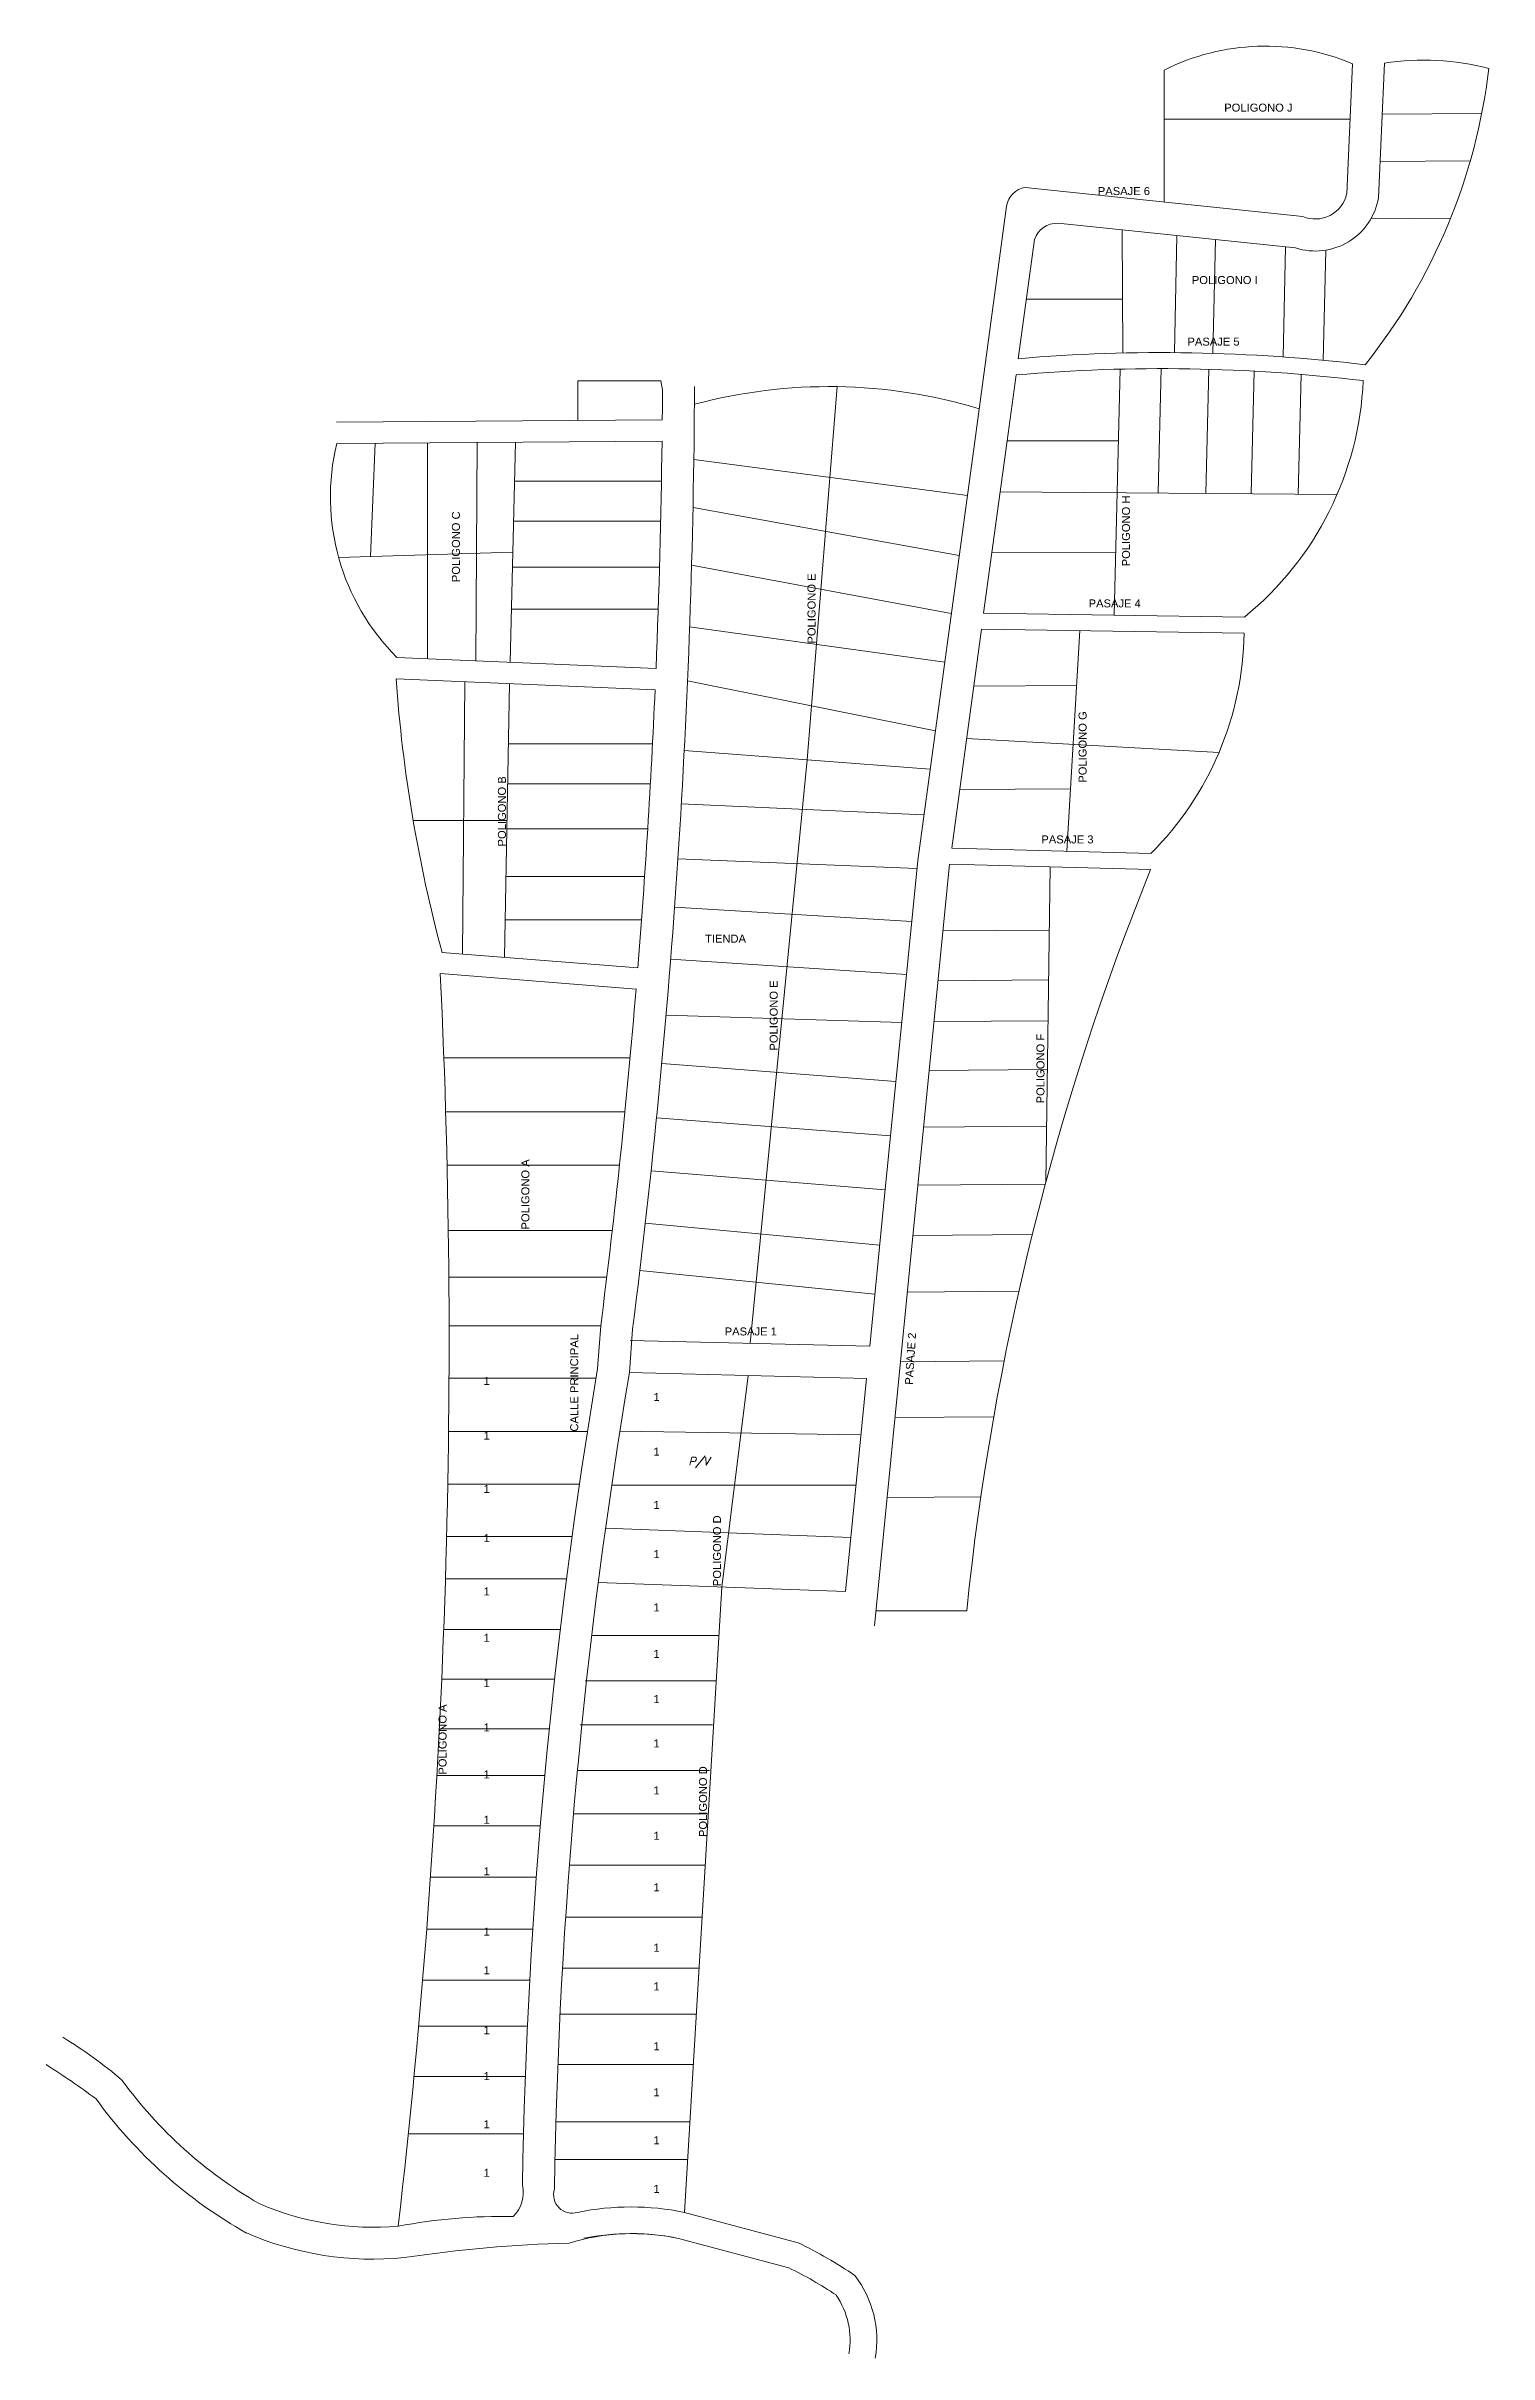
# Model space of a CAD drawing. Header units: metres. Extents: x 383199 to 385363, y 1493349 to 1497259.
# Drawn here: x 383199.1 to 383469.4, y 1493907 to 1494339.6 of the extents above; entities that cross this region are included whole.
import ezdxf
from ezdxf.enums import TextEntityAlignment as Align

# ---------------------------------------------------------------- set-up
doc = ezdxf.new("R2010")
doc.units = ezdxf.units.M
doc.layers.add('_ADDRESSDIBUJO', color=7, linetype='Continuous', lineweight=0)
doc.layers.add('_LOTLINE', color=4, linetype='Continuous', lineweight=0)
doc.styles.add('Address', font='ITALICS.shx', dxfattribs={"height": 1.5})
doc.styles.get("Standard").update_dxf_attribs({"font": 'arial.ttf'})

# ---------------------------------------------------------------- blocks, each defined once
blk = doc.blocks.new('PV')
at = {"layer": '_ADDRESSDIBUJO', "color": 7, "linetype": 'Continuous', "lineweight": 0, "style": 'Address'}
blk.add_text('P/V', height=1.5, dxfattribs=at).set_placement((2.09, 0.23), align=Align.CENTER)
blk = doc.blocks.new('TIENDA')
at = {"layer": '_ADDRESSDIBUJO'}
blk.add_text('TIENDA', height=1.5, dxfattribs=at).set_placement((-0.01, -0.02))

msp = doc.modelspace()

# ---------------------------------------------------------------- linework, layer by layer
at = {"layer": '_LOTLINE'}
for p, q in [((383442.78, 1494311.9), (383443.86, 1494336.3)), ((383448.75, 1494311.16), (383449.86, 1494336.41)), ((383408.55, 1494310.37), (383408.55, 1494335.11)), ((383408.55, 1494325.9), (383443.4, 1494325.89)), ((383449.44, 1494326.86), (383468.09, 1494326.94)), ((383449.05, 1494317.97), (383465.96, 1494318.11)), ((383382.55, 1494313.09), (383434.56, 1494307.65)), ((383373.2, 1494266.44), (383379.06, 1494309.6)), ((383388.65, 1494306.42), (383433.2, 1494301.76)), ((383447.33, 1494307.22), (383462.27, 1494307.36)), ((383381.23, 1494281), (383384.27, 1494303.37)), ((383400.85, 1494282.05), (383400.71, 1494305.16)), ((383410.93, 1494304.09), (383410.49, 1494282.13)), ((383418.2, 1494303.33), (383417.69, 1494281.99)), ((383431.34, 1494301.96), (383430.85, 1494281.33)), ((383438.86, 1494301.34), (383438.37, 1494280.72)), ((383382.75, 1494292.18), (383400.79, 1494292.13)), ((383298.72, 1494269.42), (383298.72, 1494276.88)), ((383298.72, 1494276.88), (383314.25, 1494276.88)), ((383314.25, 1494276.88), (383314.56, 1494275.11)), ((383341.69, 1494205.83), (383347.28, 1494275.76)), ((383379.14, 1494265.63), (383380.82, 1494277.95)), ((383399.18, 1494232.92), (383400.32, 1494279.04)), ((383408.01, 1494279.14), (383407.46, 1494255.83)), ((383416.94, 1494279.01), (383416.38, 1494255.76)), ((383425.42, 1494278.67), (383424.87, 1494255.7)), ((383434.22, 1494278.06), (383433.68, 1494255.63)), ((383253.49, 1494269.11), (383314.52, 1494269.53)), ((383253.51, 1494265.11), (383314.5, 1494265.52)), ((383260.73, 1494265.16), (383259.83, 1494243.93)), ((383270.54, 1494224.77), (383270.52, 1494265.23)), ((383279.84, 1494265.29), (383279.58, 1494224.38)), ((383286.01, 1494224.1), (383287.01, 1494265.34)), ((383362.4, 1494186.96), (383373.2, 1494266.44)), ((383374.75, 1494233.29), (383379.14, 1494265.63)), ((383379.14, 1494265.63), (383399.99, 1494265.63)), ((383371.69, 1494255.34), (383320.43, 1494262.13)), ((383314.37, 1494258.07), (383286.84, 1494258.07)), ((383377.84, 1494256.07), (383440.99, 1494255.57)), ((383314.23, 1494250.53), (383286.65, 1494250.53)), ((383370.17, 1494244.14), (383320.28, 1494253.13)), ((383286.51, 1494244.72), (383253.86, 1494243.76)), ((383314.01, 1494241.95), (383286.45, 1494241.95)), ((383368.69, 1494233.24), (383320.02, 1494242.32)), ((383376.3, 1494244.71), (383399.47, 1494244.66)), ((383313.77, 1494234.08), (383286.26, 1494234.08)), ((383374.75, 1494233.29), (383423.6, 1494232.56)), ((383367.45, 1494224.09), (383319.65, 1494230.74)), ((383368.77, 1494189.26), (383374.34, 1494230.29)), ((383374.34, 1494230.29), (383423.56, 1494229.56)), ((383390.32, 1494188.68), (383392.8, 1494230.02)), ((383264.79, 1494225.01), (383313.36, 1494222.93)), ((383264.62, 1494221.02), (383313.18, 1494218.93)), ((383277.54, 1494220.46), (383277.09, 1494169.42)), ((383285.92, 1494220.1), (383284.94, 1494168.8)), ((383365.7, 1494211.25), (383319.26, 1494220.6)), ((383372.89, 1494219.59), (383392.19, 1494219.74)), ((383312.7, 1494208.83), (383285.7, 1494208.83)), ((383364.73, 1494204.09), (383318.64, 1494207.57)), ((383371.56, 1494209.78), (383418.86, 1494207.21)), ((383330.97, 1494096.45), (383341.69, 1494205.83)), ((383312.29, 1494201.28), (383285.56, 1494201.28)), ((383370.26, 1494200.22), (383391.03, 1494200.39)), ((383285.43, 1494194.45), (383267.83, 1494194.45)), ((383363.56, 1494195.48), (383318.09, 1494197.53)), ((383311.8, 1494192.87), (383285.4, 1494192.87)), ((383368.77, 1494189.26), (383406.11, 1494188.26)), ((383362.25, 1494185.42), (383317.45, 1494187.27)), ((383356.01, 1494122.17), (383362.4, 1494186.96)), ((383361.98, 1494121.58), (383368.36, 1494186.27)), ((383368.36, 1494186.27), (383406.03, 1494185.27)), ((383387.2, 1494185.77), (383386.41, 1494126.65)), ((383311.22, 1494183.95), (383285.23, 1494183.95)), ((383361.27, 1494175.48), (383316.83, 1494178.2)), ((383310.64, 1494175.82), (383285.07, 1494175.82)), ((383367.13, 1494173.74), (383387.04, 1494173.9)), ((383273.24, 1494169.72), (383309.94, 1494166.84)), ((383360.29, 1494165.59), (383316.09, 1494168.45)), ((383272.93, 1494165.73), (383309.63, 1494162.85)), ((383366.2, 1494164.38), (383386.91, 1494164.54)), ((383359.4, 1494156.57), (383315.23, 1494157.97)), ((383365.45, 1494156.73), (383386.81, 1494156.89)), ((383308.49, 1494149.93), (383273.64, 1494149.93)), ((383358.31, 1494145.51), (383314.42, 1494148.86)), ((383364.55, 1494147.6), (383386.69, 1494147.77)), ((383307.52, 1494139.81), (383273.93, 1494139.81)), ((383357.31, 1494135.34), (383313.44, 1494138.7)), ((383363.5, 1494136.94), (383386.55, 1494137.12)), ((383306.5, 1494129.86), (383274.16, 1494129.86)), ((383356.31, 1494125.18), (383312.42, 1494128.77)), ((383362.43, 1494126.11), (383386.31, 1494126.3)), ((383353.42, 1494095.91), (383356.01, 1494122.17)), ((383354.28, 1494043.49), (383361.98, 1494121.58)), ((383305.15, 1494117.61), (383274.42, 1494117.61)), ((383355.28, 1494114.82), (383311.34, 1494118.97)), ((383361.49, 1494116.65), (383383.87, 1494116.83)), ((383304.12, 1494108.86), (383274.52, 1494108.86)), ((383354.38, 1494105.63), (383310.31, 1494110.06)), ((383360.45, 1494106.04), (383381.36, 1494106.21)), ((383302.98, 1494099.69), (383274.57, 1494099.69)), ((383302.41, 1494091.7), (383302.98, 1494099.69)), ((383308.53, 1494096.99), (383353.42, 1494095.91)), ((383302.12, 1494089.92), (383274.56, 1494089.92)), ((383308.38, 1494090.99), (383352.82, 1494089.86)), ((383325.71, 1494050.75), (383330.6, 1494090.43)), ((383348.88, 1494049.9), (383352.82, 1494089.86)), ((383359.16, 1494092.99), (383378.6, 1494093.14)), ((383358.13, 1494082.54), (383376.64, 1494082.68)), ((383300.5, 1494079.89), (383274.48, 1494079.89)), ((383351.78, 1494079.28), (383306.58, 1494079.95)), ((383299.01, 1494070.02), (383274.33, 1494070.02)), ((383350.85, 1494069.88), (383305.04, 1494069.83)), ((383356.65, 1494067.52), (383374.22, 1494067.66)), ((383297.62, 1494060.21), (383274.11, 1494060.21)), ((383349.88, 1494060.06), (383303.89, 1494061.77)), ((383296.57, 1494052.29), (383273.89, 1494052.29)), ((383348.88, 1494049.9), (383302.53, 1494051.6)), ((383325.71, 1494050.75), (383318.68, 1493933.54)), ((383295.39, 1494042.77), (383273.57, 1494042.77)), ((383354.55, 1494046.32), (383371.57, 1494046.32)), ((383301.3, 1494041.67), (383325.16, 1494041.67)), ((383294.33, 1494033.5), (383273.19, 1494033.5)), ((383300.07, 1494033.18), (383324.65, 1494033.18)), ((383299.12, 1494024.9), (383323.96, 1494024.9)), ((383293.35, 1494024.17), (383272.75, 1494024.17)), ((383298.62, 1494016.38), (383323.36, 1494016.38)), ((383292.5, 1494015.43), (383272.28, 1494015.43)), ((383323.16, 1494008.22), (383297.89, 1494008.22)), ((383291.68, 1494005.97), (383271.72, 1494005.97)), ((383290.93, 1493996.37), (383271.08, 1493996.37)), ((383322.58, 1493998.63), (383297.11, 1493998.63)), ((383290.26, 1493986.63), (383270.37, 1493986.63)), ((383322, 1493988.88), (383296.42, 1493988.88)), ((383321.43, 1493979.3), (383295.83, 1493979.3)), ((383289.69, 1493977.05), (383269.61, 1493977.05)), ((383320.91, 1493970.7), (383295.37, 1493970.7)), ((383289.26, 1493968.45), (383268.87, 1493968.45)), ((383320.34, 1493961.25), (383294.95, 1493961.25)), ((383288.86, 1493958.99), (383267.99, 1493958.99)), ((383288.52, 1493948.25), (383266.92, 1493948.25)), ((383319.7, 1493950.5), (383294.59, 1493950.5)), ((383319.28, 1493943.45), (383294.41, 1493943.45)), ((383338.25, 1493923.12), (383317.54, 1493928.67)), ((383338.25, 1493923.12), (383317.54, 1493928.67))]:
    msp.add_line(p, q, dxfattribs=at)
msp.add_lwpolyline([(383354.43, 1493906.24, 0.210587), (383350.61, 1493921.7, 0.039155), (383340, 1493927.83), (383318.68, 1493933.54, 0.101803), (383298.65, 1493933.54, -0.599985), (383294.3, 1493937.89, -0.037554), (383308.38, 1494090.99), (383308.95, 1494099.1, 0.030481), (383320.56, 1494275.8)], format="xyb", dxfattribs=at)
for centre, radius, start, end in [((383427.51, 1494297.19), 42.39, 67.3068, 116.5672), ((383457.19, 1494288.23), 48.73, 75.4605, 98.6511), ((383360.68, 1494348.21), 109.49, 321.3774, 353.2866), ((383383.15, 1494309), 4.14, 98.3885, 171.6115), ((383436.89, 1494313.21), 12.03, 252.1359, 350.1779), ((383436.89, 1494313.21), 6.03, 247.1997, 347.4157), ((383388.62, 1494301.79), 4.63, 89.5449, 160.097), ((383408.17, 1493962.36), 319.78, 83.1663, 94.8337), ((383345.74, 1494178.42), 97.35, 73.1858, 105), ((383408.17, 1493962.36), 316.78, 83.1663, 94.9546), ((383385.42, 1494279.49), 60.51, 309.1302, 357.5295), ((381865.91, 1494282.66), 1448.67, 359.48089, 359.70154), ((383294.89, 1494255.11), 42.57, 166.4126, 225), ((381865.91, 1494282.66), 1448.67, 357.63705, 359.32219), ((383363.97, 1494230.4), 59.59, 315, 359.1878), ((383537.39, 1494240.5), 273.46, 184.0858, 195), ((381865.91, 1494282.66), 1448.67, 355.41433, 357.47885), ((383880.78, 1493993.76), 511.92, 158.032, 174.1067), ((381829.8, 1494096.76), 1444.77, 353.40989, 2.73645), ((381865.91, 1494282.66), 1448.67, 352.74433, 355.25613), ((384319.14, 1493920.84), 1030.99, 170.46061, 179.01204), ((383156.77, 1493891.91), 87.2, 49.6282, 58.617), ((383107.2, 1493817.38), 170.68, 53.6337, 57.4387), ((383280.59, 1494007.25), 83.22, 215.9883, 240), ((383279.99, 1494006.7), 88.41, 215.9331, 240.6141), ((383282.21, 1493937.26), 6.25, 314.1997, 12.5661), ((383260.41, 1493984.84), 54.09, 246.6587, 274.8947), ((383260.29, 1493984.42), 59.65, 246.6067, 275.6359), ((383284.63, 1493827.74), 105.05, 88.946, 100.7555), ((383304.06, 1493672.86), 255.03, 91.5766, 98.5486), ((383309.01, 1493888.22), 41.34, 78.0891, 106.8241), ((383308.67, 1493884.84), 44.72, 78.558, 101.4016), ((383306.24, 1493857.11), 73.37, 56.1653, 64.1311), ((383306.24, 1493857.11), 73.37, 56.1653, 64.1311), ((383334.97, 1493909.64), 14.75, 349.7842, 34.766), ((383334.97, 1493909.64), 14.75, 349.7842, 34.766)]:
    msp.add_arc(centre, radius, start, end, dxfattribs=at)

# ---------------------------------------------------------------- block references
at = {"layer": '_LOTLINE', "zscale": 0.001}
for name, p in [('TIENDA', (383322.54, 1494171.56)), ('PV', (383319.3, 1494073.34))]:
    msp.add_blockref(name, p, dxfattribs=at)

# ---------------------------------------------------------------- texts
at = {"layer": '_ADDRESSDIBUJO'}
for s, p in [('POLIGONO J', (383419.83, 1494327.31)), ('PASAJE 6', (383396.14, 1494311.67)), ('POLIGONO I', (383413.76, 1494294.99)), ('PASAJE 5', (383412.93, 1494283.45)), ('PASAJE 4', (383394.42, 1494234.38)), ('PASAJE 3', (383385.56, 1494190.14)), ('PASAJE 1', (383326.22, 1494097.91)), ('1', (383281.04, 1494088.63)), ('1', (383312.86, 1494085.62)), ('1', (383281.04, 1494078.39)), ('1', (383312.86, 1494075.38)), ('1', (383281.04, 1494068.4)), ('1', (383312.86, 1494065.39)), ('1', (383281.04, 1494059.18)), ('1', (383312.86, 1494056.17)), ('1', (383281.04, 1494049.19)), ('1', (383312.86, 1494046.18)), ('1', (383281.04, 1494040.49)), ('1', (383312.86, 1494037.48)), ('1', (383281.04, 1494032.01)), ('1', (383312.86, 1494029)), ('1', (383281.04, 1494023.7)), ('1', (383312.86, 1494020.69)), ('1', (383281.04, 1494014.89)), ('1', (383312.86, 1494011.88)), ('1', (383281.04, 1494006.38)), ('1', (383312.86, 1494003.37)), ('1', (383281.04, 1493996.72)), ('1', (383312.86, 1493993.71)), ('1', (383281.04, 1493985.41)), ('1', (383312.86, 1493982.4)), ('1', (383281.04, 1493978.16)), ('1', (383312.86, 1493975.15)), ('1', (383281.04, 1493966.94)), ('1', (383312.86, 1493963.93)), ('1', (383281.04, 1493958.33)), ('1', (383312.86, 1493955.32)), ('1', (383281.04, 1493949.32)), ('1', (383312.86, 1493946.31)), ('1', (383281.04, 1493940.21)), ('1', (383312.86, 1493937.2))]:
    msp.add_text(s, height=1.5, dxfattribs=at).set_placement(p)
for s, rotation, p in [('POLIGONO H', 90, (383402.17, 1494242.08)), ('POLIGONO C', 90, (383276.6, 1494239.11)), ('POLIGONO E', 90, (383343.24, 1494227.6)), ('POLIGONO G', 90, (383394.04, 1494201.52)), ('POLIGONO B', 90, (383285.22, 1494189.57)), ('POLIGONO E', 90, (383336.15, 1494151.31)), ('POLIGONO F', 90, (383386.14, 1494141.41)), ('POLIGONO A', 90, (383289.61, 1494117.77)), ('PASAJE 2', 86.3488, (383361.47, 1494088.63)), ('CALLE PRINCIPAL', 90, (383298.77, 1494079.89)), ('POLIGONO D', 90, (383325.53, 1494050.92)), ('POLIGONO A', 90, (383274.09, 1494015.59)), ('POLIGONO D', 90, (383322.9, 1494003.89))]:
    msp.add_text(s, height=1.5, rotation=rotation, dxfattribs=at).set_placement(p)

doc.saveas('drawing.dxf')
